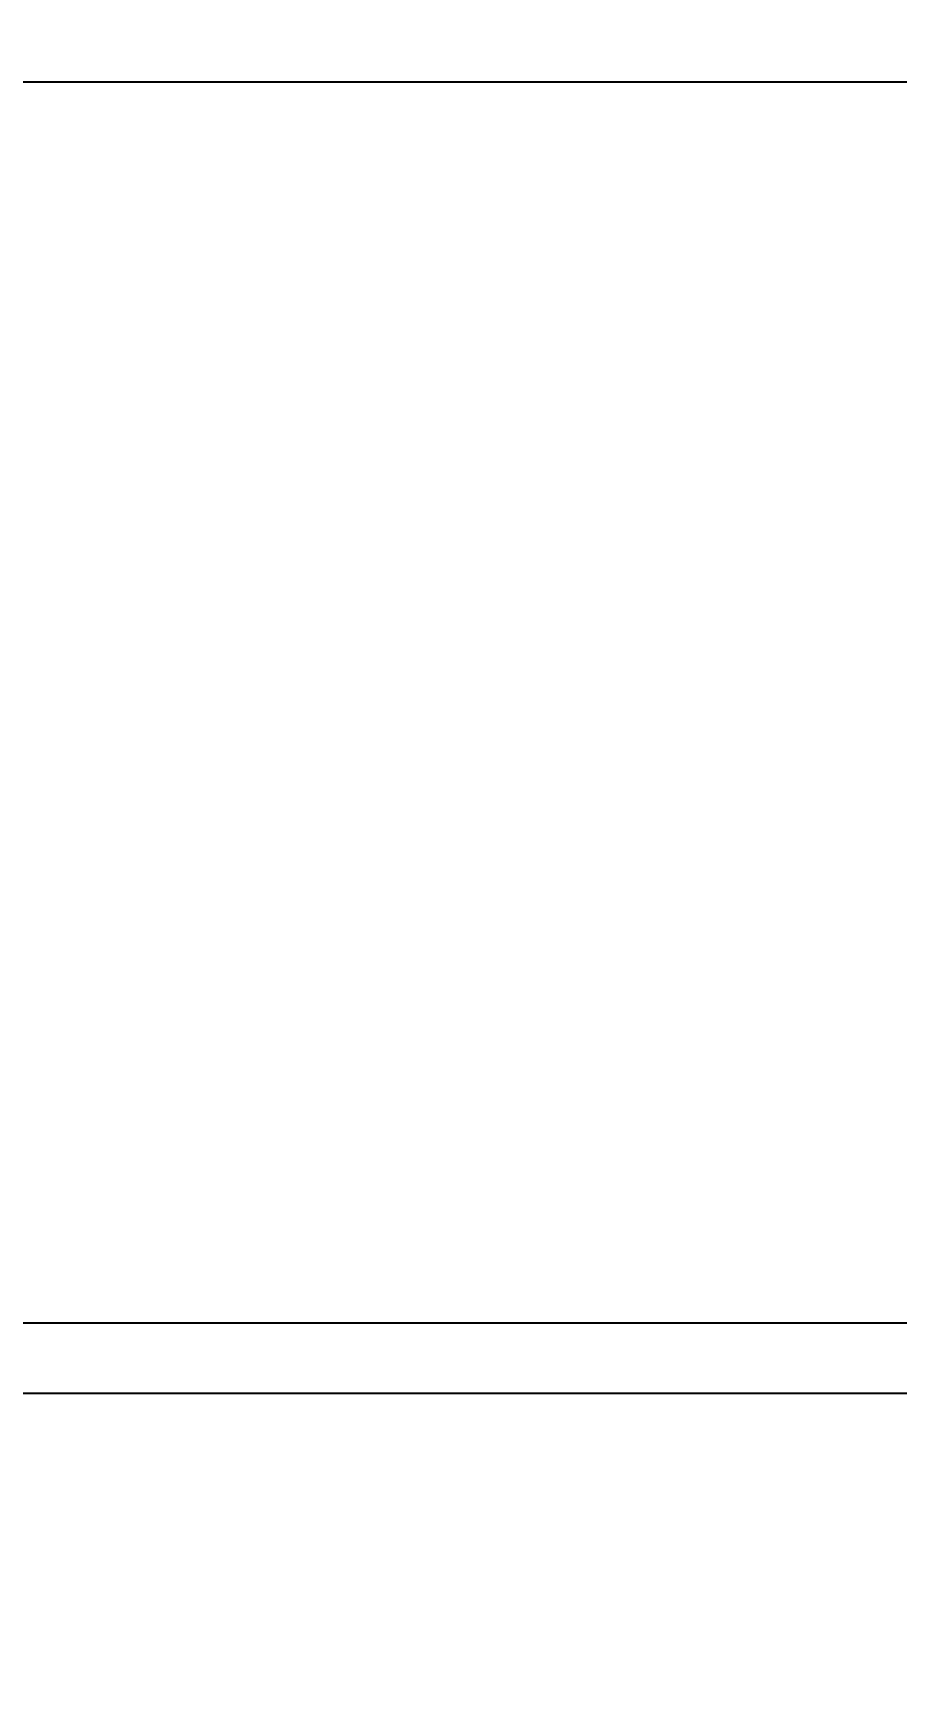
# Model space of a CAD drawing. Header units: millimetres. Extents: x -3362 to 2982, y -2844 to 2289.
# Drawn here: x 351.3 to 548.9, y -35.7 to 341.7 of the extents above; entities that cross this region are included whole.
import ezdxf

# ---------------------------------------------------------------- set-up
doc = ezdxf.new("R2010")
doc.units = ezdxf.units.MM
doc.layers.add('DIKOM_ОБЪЕКТ', color=7, linetype='Continuous')
doc.layers.add('DIKOM_РАЗМЕР_ЗОНА', color=7, linetype='Continuous')
doc.styles.add('style1', font='arial.ttf', dxfattribs={"width": 0.8})
doc.dimstyles.new('1-50', dxfattribs={"dimtxt": 300, "dimasz": 200, "dimexe": 100, "dimexo": 0, "dimgap": 100, "dimtad": 1, "dimdec": 0, "dimtxsty": 'style1', "dimcen": 0, "dimclrd": 7, "dimclre": 7, "dimadec": 1, "dimazin": 2, "dimtfac": 1, "dimtdec": 0, "dimtmove": 0, "dimatfit": 3, "dimfxl": 0, "dimlwd": 25, "dimlwe": 18, "dimarcsym": 0})

# ---------------------------------------------------------------- blocks, each defined once
blk = doc.blocks.new('*D1')
at = {"layer": 'Defpoints', "color": 0, "transparency": 16777216}
for p in [(-2911.71, 2288.6), (542, 2288.6), (182.22, -2211.4)]:
    blk.add_point(p, dxfattribs=at)
at = {"layer": 'DIKOM_РАЗМЕР_ЗОНА', "color": 7, "lineweight": 18, "transparency": 16777216}
for p, q in [((542, 2288.6), (-3011.71, 2288.6)), ((182.22, -2211.4), (-3011.71, -2211.4))]:
    blk.add_line(p, q, dxfattribs=at)
at = {"layer": 'DIKOM_РАЗМЕР_ЗОНА', "color": 7, "lineweight": 25, "transparency": 16777216}
blk.add_line((-2911.71, -2011.4), (-2911.71, 2088.6), dxfattribs=at)
at = {"layer": 'DIKOM_РАЗМЕР_ЗОНА', "color": 7, "transparency": 16777216}
for points in [[(-2945.05, 2088.6), (-2878.38, 2088.6), (-2911.71, 2288.6)], [(-2945.05, -2011.4), (-2878.38, -2011.4), (-2911.71, -2211.4)]]:
    blk.add_solid(points, dxfattribs=at)
at = {"layer": 'DIKOM_РАЗМЕР_ЗОНА', "color": 0, "transparency": 16777216, "insert": (-3164.89, 38.6), "char_height": 300, "attachment_point": 5, "rotation": 90, "style": 'style1'}
blk.add_mtext('4500', dxfattribs=at)

msp = doc.modelspace()

# ---------------------------------------------------------------- linework, layer by layer
at = {"layer": 'DIKOM_ОБЪЕКТ'}
for p, q in [((345.34, 330.6), (611.15, 330.6)), ((610.93, 46.6), (345.59, 46.6)), ((345.34, 30.6), (611.15, 30.6))]:
    msp.add_line(p, q, dxfattribs=at)

# ---------------------------------------------------------------- dimensions: what is measured, and where the dimension line sits
at = {"layer": 'DIKOM_РАЗМЕР_ЗОНА'}
dim = msp.add_linear_dim(base=(-2911.71, 2288.6), p1=(182.22, -2211.4), p2=(542, 2288.6), angle=90, dimstyle='1-50', dxfattribs=at)
dim.commit()
dim.dimension.update_dxf_attribs({"geometry": '*D1', "text_midpoint": (-2911.71, 38.6), "dimtype": 160})

doc.saveas('drawing.dxf')
